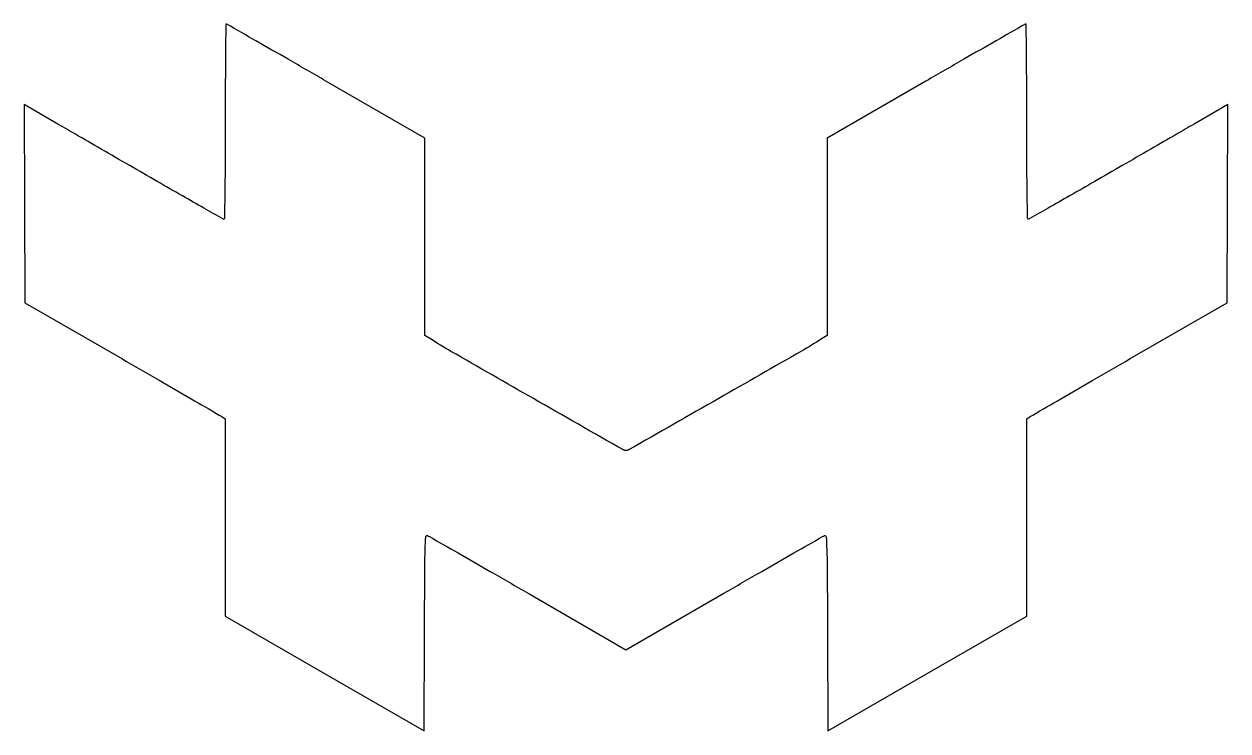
# Model space of a CAD drawing. Extents: x 0.3 to 22, y 0.2 to 12.9.
import ezdxf

# ---------------------------------------------------------------- set-up
doc = ezdxf.new("R2010")
doc.units = 0
doc.header["$MEASUREMENT"] = 0

msp = doc.modelspace()

# ---------------------------------------------------------------- linework, layer by layer
msp.add_lwpolyline([(3.94, 11.15, -0.001178), (3.938, 10.454, -0.002233), (3.933, 9.894, -0.000217), (3.926, 9.407, -0.409969), (3.916, 9.397, -0.129354), (3.898, 9.402, -0.000146), (3.554, 9.596, -0.001347), (3.17, 9.815, -0.000826), (2.718, 10.075, 0.000024), (2.224, 10.36, 0.000021), (1.71, 10.657, 0.000021), (1.248, 10.924, 0.000066), (0.935, 11.105), (0.326, 11.456), (0.333, 9.675), (0.34, 7.895), (2.08, 6.891, -0.000176), (2.751, 6.504, -0.000278), (3.326, 6.171, -0.000059), (3.832, 5.878, -0.012648), (3.88, 5.849), (3.94, 5.809), (3.94, 4.037), (3.94, 2.264), (5.726, 1.233), (7.513, 0.202), (7.52, 1.965, -0.000469), (7.525, 3.063, -0.006219), (7.532, 3.468, -0.008875), (7.543, 3.692, -0.504071), (7.573, 3.711, -0.039116), (7.609, 3.694, -0.000088), (8.123, 3.4, -0.000591), (8.702, 3.068, -0.000367), (9.38, 2.677), (11.139, 1.662), (12.899, 2.677, -0.000371), (13.577, 3.068, -0.000597), (14.156, 3.4, -0.000089), (14.67, 3.694, -0.039545), (14.705, 3.711, -0.503539), (14.735, 3.692, -0.008868), (14.746, 3.468, -0.006219), (14.754, 3.063, -0.000469), (14.759, 1.966), (14.766, 0.203), (16.552, 1.233), (18.339, 2.264), (18.339, 4.037), (18.339, 5.809), (18.399, 5.849, -0.012648), (18.447, 5.878, -0.000059), (18.953, 6.171, -0.000278), (19.528, 6.504, -0.000176), (20.199, 6.891), (21.939, 7.895), (21.945, 9.675), (21.952, 11.456), (21.343, 11.105, 0.000102), (21.031, 10.924, 0.000033), (20.568, 10.657, 0.000033), (20.055, 10.361, 0.000037), (19.56, 10.075, -0.000827), (19.109, 9.815, -0.001348), (18.724, 9.596, -0.000147), (18.381, 9.402, -0.129379), (18.363, 9.397, -0.409966), (18.352, 9.407, -0.000218), (18.346, 9.894, -0.002236), (18.34, 10.454, -0.001177), (18.339, 11.15, 0.000943), (18.338, 11.822, 0.001573), (18.334, 12.388, 0.0001), (18.328, 12.896, 0.411153), (18.321, 12.903, 0.130407), (18.308, 12.9, 0.000036), (17.787, 12.602, 0.000664), (17.21, 12.272, 0.000403), (16.528, 11.879), (14.753, 10.856), (14.753, 9.083), (14.752, 7.31), (14.652, 7.246, -0.012686), (14.29, 7.026, -0.000407), (12.806, 6.176, -0.000047), (11.187, 5.251, -0.129412), (11.139, 5.238, -0.131607), (11.092, 5.25, -0.000047), (9.475, 6.174, -0.000419), (7.995, 7.022, -0.012495), (7.627, 7.246), (7.526, 7.31), (7.526, 9.083), (7.525, 10.856), (5.75, 11.879, 0.00039), (5.068, 12.272, 0.000644), (4.491, 12.602, 0.000033), (3.97, 12.9, 0.130407), (3.957, 12.903, 0.411251), (3.95, 12.896, 0.000094), (3.945, 12.388, 0.001524), (3.941, 11.822, 0.000914)], format="xyb", close=True)

doc.saveas('drawing.dxf')
